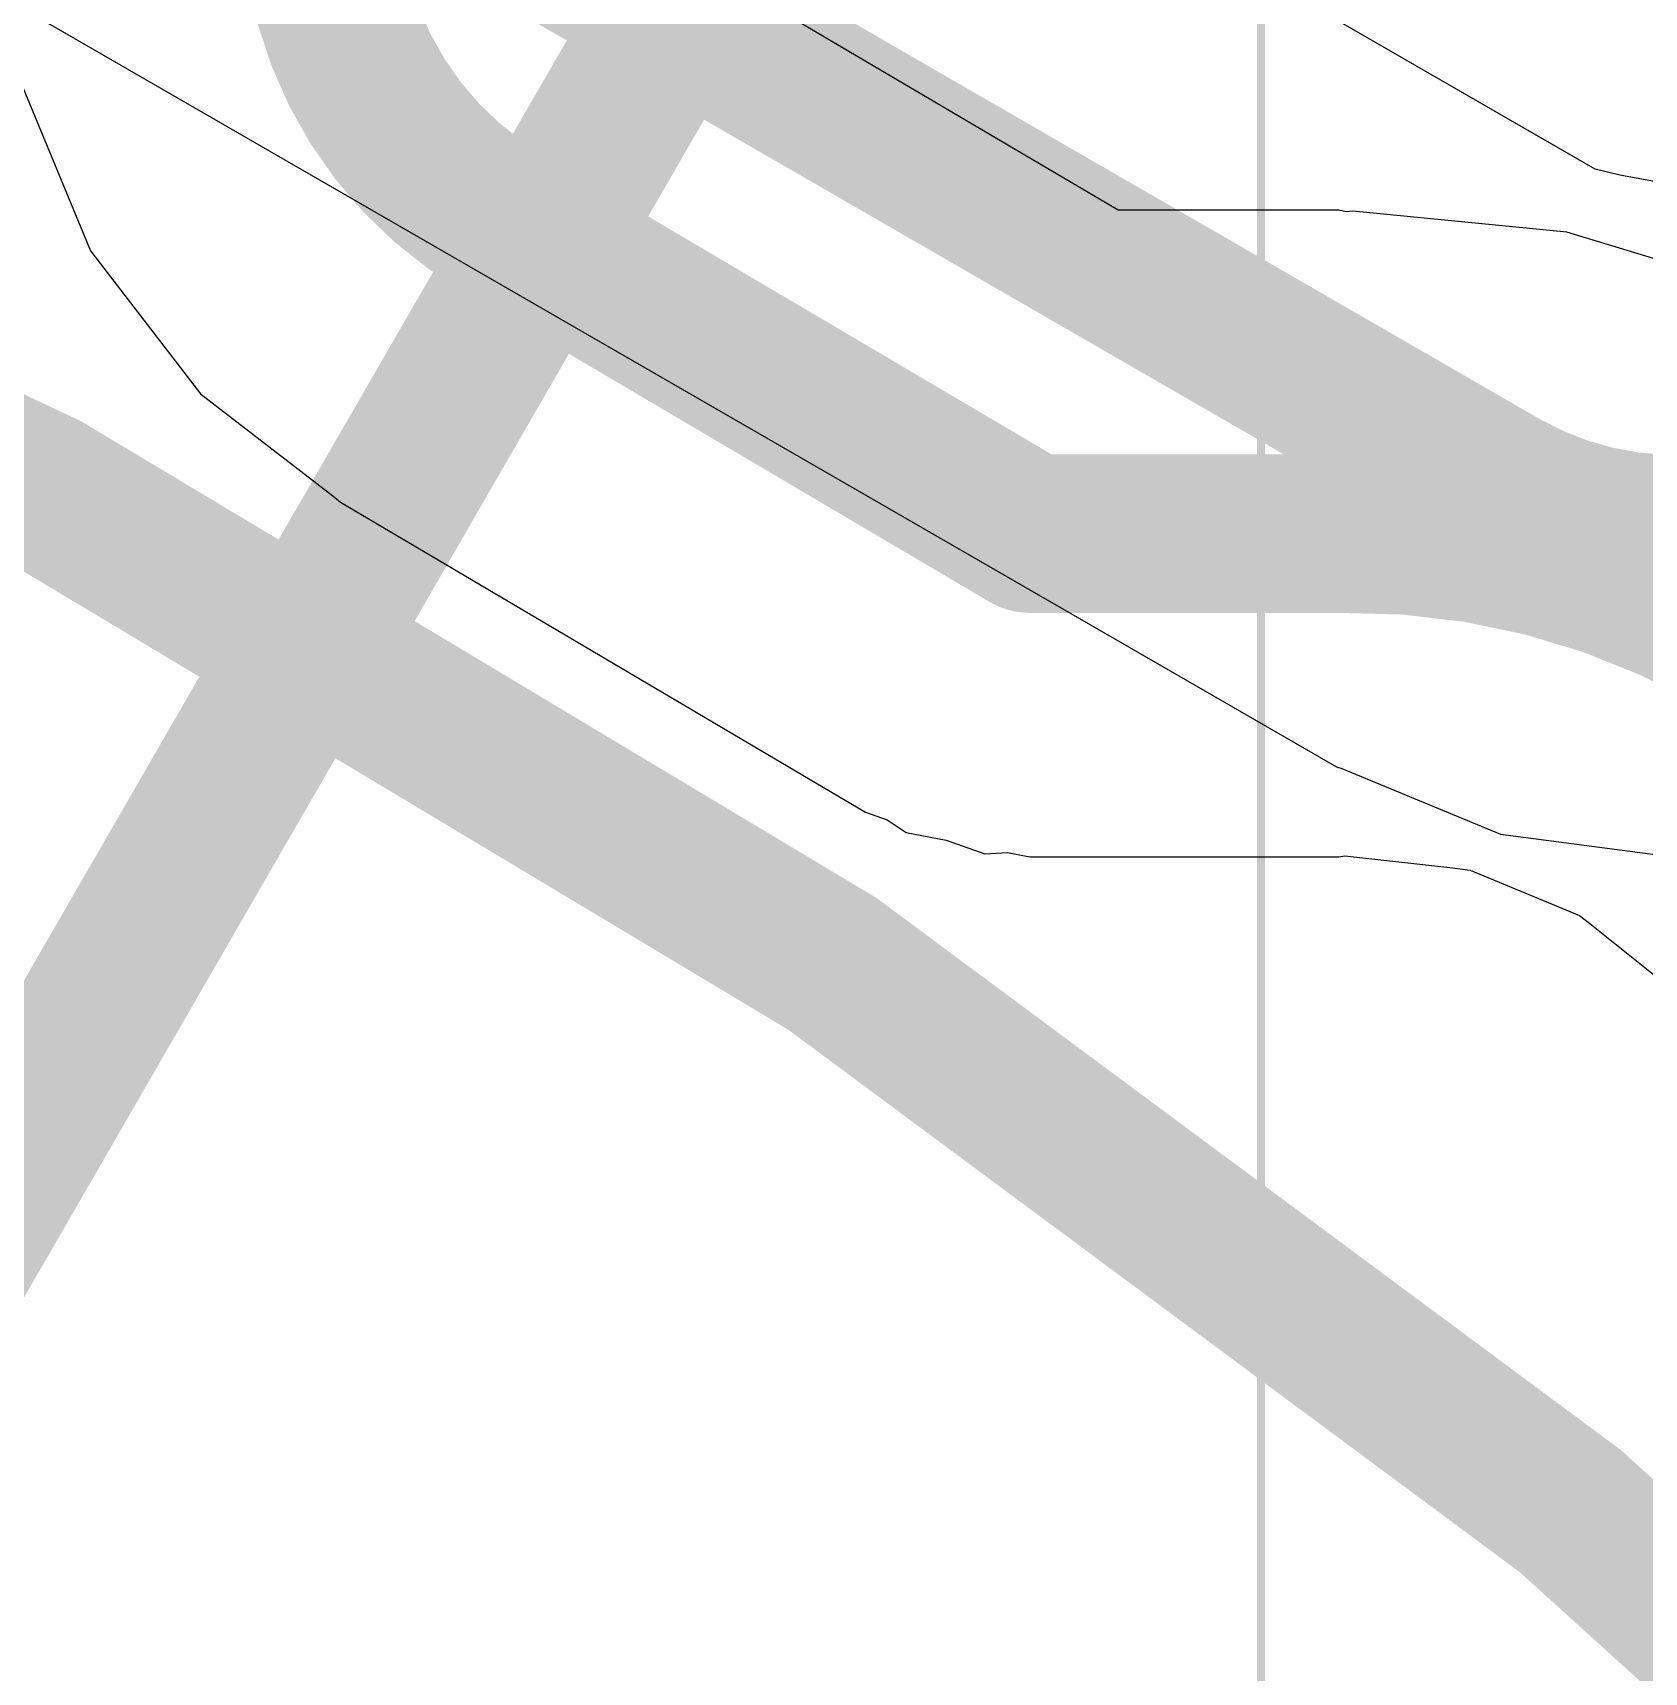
# Model space of a CAD drawing. Header units: inches. Extents: x -7 to 348, y -14 to 159.
# Drawn here: x 42.863 to 45.444, y 30.804 to 33.43 of the extents above; entities that cross this region are included whole.
import ezdxf

# ---------------------------------------------------------------- set-up
doc = ezdxf.new("R2010")
doc.units = ezdxf.units.IN
for name, color, linetype in [('Bottom Layer', 5, 'Continuous'), ('Dimension', 6, 'Continuous'), ('Fabrication', 76, 'Continuous'), ('Mechanical 4', 56, 'Continuous'), ('Top Layer', 1, 'Continuous'), ('Top Overlay', 2, 'Continuous')]:
    doc.layers.add(name, color=color, linetype=linetype)

msp = doc.modelspace()

# ---------------------------------------------------------------- linework, layer by layer
at = {"layer": 'Bottom Layer'}
for p, q in [((45.3656, 33.212), (42.4338, 34.9047)), ((41.9159, 34.0075), (44.9517, 32.2548)), ((45.4053, 33.2022), (45.3656, 33.212)), ((45.5053, 33.1841), (45.4053, 33.2022)), ((44.9517, 32.2548), (44.96, 32.252)), ((44.96, 32.252), (45.2141, 32.1467)), ((45.2141, 32.1467), (45.4947, 32.1098))]:
    msp.add_line(p, q, dxfattribs=at)
at = {"layer": 'Bottom Layer', "const_width": 0.254}
msp.add_lwpolyline([(42.1749, 34.4561), (45.2106, 32.7034)], dxfattribs=at)
msp.add_lwpolyline([(45.9822, 32.905, -0.411354), (45.2106, 32.7034)], format="xyb", dxfattribs=at)
at = {"layer": 'Bottom Layer', "const_width": 0.127}
msp.add_lwpolyline([(45.1471, 32.7034, 1), (45.2741, 32.7034, 1)], format="xyb", close=True, dxfattribs=at)
msp.add_lwpolyline([(45.1471, 32.7034, 1), (45.2741, 32.7034, 1)], format="xyb", close=True, dxfattribs=at)
at = {"layer": 'Dimension', "const_width": 0.254}
for points in [[(58.31, 19.467, 1), (13.31, 19.467, 1)], [(54.5603, 19.4669, 1), (17.0603, 19.4669, 1)]]:
    msp.add_lwpolyline(points, format="xyb", close=True, dxfattribs=at)
msp.add_lwpolyline([(22.3332, -3.8762), (47.8332, 40.2911)], dxfattribs=at)
at = {"layer": 'Fabrication', "const_width": 0.0127}
msp.add_lwpolyline([(44.8304, 30.2569), (44.8304, 39.6156)], dxfattribs=at)
msp.add_lwpolyline([(44.8304, 30.2569), (44.8304, 39.6156)], dxfattribs=at)
for points in [[(53.1935, 31.3327, -1.1671), (15.6751, 13.587)], [(53.1935, 31.3327, -1.1671), (15.6751, 13.587)], [(53.1935, 31.3327, -1.1671), (15.6751, 13.587)], [(53.1935, 31.3327, -1.1671), (15.6751, 13.587)], [(54.5111, 31.1383, -1.205705), (14.1774, 15.55)], [(54.5111, 31.1383, -1.205705), (14.1774, 15.55)]]:
    msp.add_lwpolyline(points, format="xyb", dxfattribs=at)
at = {"layer": 'Mechanical 4', "const_width": 0.0127}
for points in [[(50.811, 19.55, 1), (20.811, 19.55, 1)], [(50.811, 19.55, 1), (20.811, 19.55, 1)], [(50.811, 19.55, 1), (20.811, 19.55, 1)], [(50.811, 19.55, 1), (20.811, 19.55, 1)], [(50.8248, 19.5385, 1), (20.8248, 19.5385, 1)], [(50.8248, 19.5385, 1), (20.8248, 19.5385, 1)], [(50.8248, 19.5385, 1), (20.8248, 19.5385, 1)], [(50.8248, 19.5385, 1), (20.8248, 19.5385, 1)]]:
    msp.add_lwpolyline(points, format="xyb", close=True, dxfattribs=at)
at = {"layer": 'Top Layer'}
for p, q in [((44.6017, 33.1461), (43.9523, 33.5291)), ((42.8451, 33.3479), (42.9557, 33.081)), ((44.9552, 33.1461), (44.6017, 33.1461)), ((44.967, 33.1437), (44.9552, 33.1461)), ((44.9777, 33.1448), (44.967, 33.1437)), ((45.3204, 33.111), (44.9777, 33.1448)), ((45.6499, 33.0111), (45.3204, 33.111)), ((42.9557, 33.081), (43.1316, 32.8518)), ((43.1316, 32.8518), (43.3439, 32.6889)), ((43.3439, 32.6889), (43.3558, 32.6783)), ((43.3558, 32.6783), (44.1972, 32.182)), ((44.1972, 32.182), (44.2317, 32.1699)), ((44.2317, 32.1699), (44.2621, 32.1496)), ((44.2621, 32.1496), (44.3263, 32.1368)), ((44.3263, 32.1368), (44.388, 32.1152)), ((44.388, 32.1152), (44.4245, 32.1173)), ((44.4245, 32.1173), (44.4604, 32.1102)), ((44.4604, 32.1102), (44.7883, 32.1102)), ((44.7883, 32.1102), (44.9552, 32.1102)), ((44.9552, 32.1102), (44.9646, 32.112)), ((44.9646, 32.112), (45.1331, 32.0934)), ((45.1331, 32.0934), (45.1655, 32.0891)), ((45.1655, 32.0891), (45.3405, 32.0166)), ((45.3405, 32.0166), (45.3548, 32.0056)), ((45.3548, 32.0056), (45.4883, 31.8989))]:
    msp.add_line(p, q, dxfattribs=at)
for points, const_width in [([(23.9597, 38.6755, -0.53877), (58.0622, 22.8854)], 2.032), ([(43.6189, 33.1244, -0.409382), (43.3994, 33.9212)], 0.254), ([(44.9553, 32.6281, -0.203622), (45.8546, 32.2651)], 0.254)]:
    msp.add_lwpolyline(points, format="xyb", dxfattribs=dict(at, const_width=const_width))
at = {"layer": 'Top Layer', "const_width": 0.254}
for points in [[(43.6189, 33.1244), (44.4604, 32.6281)], [(44.4604, 32.6281), (44.9552, 32.6281)]]:
    msp.add_lwpolyline(points, dxfattribs=at)
at = {"layer": 'Top Layer', "const_width": 0.127}
for points in [[(43.5554, 33.1244, 1), (43.6824, 33.1244, 1)], [(43.5554, 33.1244, 1), (43.6824, 33.1244, 1)], [(44.3969, 32.6281, 1), (44.5239, 32.6281, 1)], [(44.3969, 32.6281, 1), (44.5239, 32.6281, 1)], [(44.8917, 32.6281, 1), (45.0187, 32.6281, 1)], [(44.8918, 32.6281, 1), (45.0188, 32.6281, 1)]]:
    msp.add_lwpolyline(points, format="xyb", close=True, dxfattribs=at)
at = {"layer": 'Top Overlay', "const_width": 0.254}
msp.add_lwpolyline([(50.8104, 19.4669, 1), (20.8103, 19.4669, 1)], format="xyb", close=True, dxfattribs=at)

doc.saveas('drawing.dxf')
